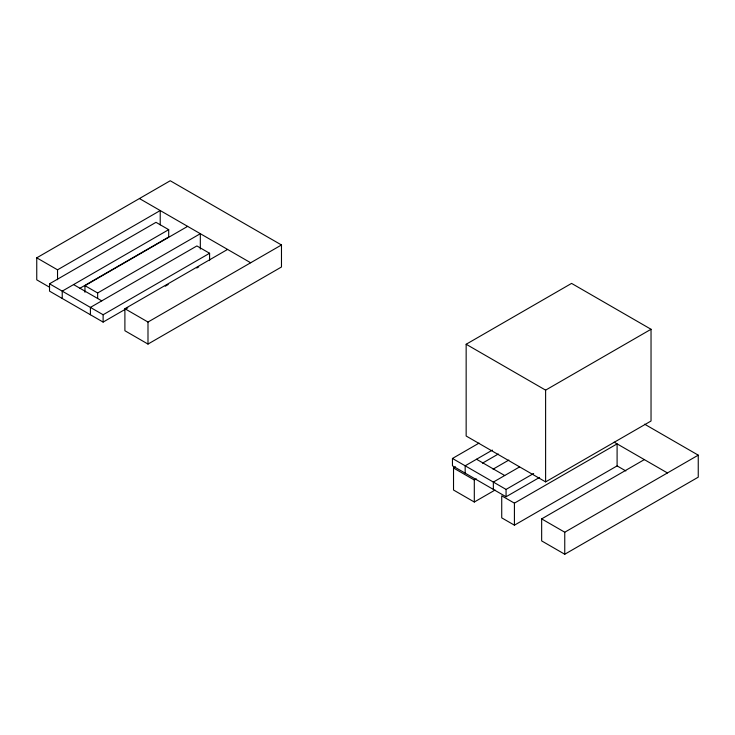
<?xml version="1.0" encoding="UTF-8"?>
<svg xmlns="http://www.w3.org/2000/svg" width="735" height="735" viewBox="0 0 735 735"><rect width="100%" height="100%" fill="white"/><g stroke="black" fill="none" stroke-linecap="round" stroke-linejoin="round"><path stroke-width="1.1" d="M49.622 287.275L36.75 279.842L36.75 257.829L170.244 180.755L281.477 244.975L281.477 266.998L147.992 344.072L124.895 330.732L124.895 308.709L227.574 249.431M36.75 257.829L57.532 269.828L160.221 210.541L160.221 224.855M127.771 307.855L103.12 322.086L49.521 291.133L49.521 283.802L155.995 222.328L168.701 229.669L168.701 237.01L79.527 288.488M168.701 229.669L62.227 291.133L62.227 298.474M84.957 292.264L84.957 285.658L187.636 226.371M84.957 285.658L97.645 292.98L200.324 233.702L200.324 249.11M49.521 283.802L103.12 314.745L209.594 253.272L209.594 260.613M165.237 286.227L168.196 284.519M196.778 268.018L198.753 266.879M124.895 308.709L147.992 322.049L281.477 244.975M466.155 344.256L571.573 283.398L651.035 329.271L651.035 421.017L545.609 481.884L466.155 436.011L466.155 344.256L545.609 390.138L651.035 329.271M539.582 477.401L506.066 496.759L452.457 465.806L452.457 458.465L479.073 443.095M495.041 490.052L474.305 502.023L453.523 490.024L453.523 468.002L455.489 466.863M492.376 450.096L465.172 465.806L465.172 473.147M482.463 463.16L498.321 454.01M453.523 468.002L474.305 480.001L476.28 478.862M493.066 469.169L508.859 460.055M519.562 466.936L493.35 482.077L493.35 489.418M452.457 458.465L506.066 489.418L533.665 473.478M514.417 503.153L617.097 443.876L617.097 465.898L514.417 525.176L501.729 517.853L501.729 495.831L514.417 503.153L514.417 525.176M644.613 424.187L698.25 455.158L698.25 477.171L564.756 554.245L541.658 540.905L541.658 518.892L644.338 459.605M541.658 518.892L564.756 532.223L698.25 455.158M614.166 442.185L667.444 472.945M617.097 465.898L625.852 470.951M139.429 198.542L250.672 262.762M209.594 253.272L196.888 245.94L90.414 307.405L90.414 314.745M476.519 459.246L504.706 475.517M73.583 284.583L101.761 300.854M564.756 532.223L564.756 554.245M545.609 390.138L545.609 481.884M506.066 489.418L506.066 496.759M474.305 480.001L474.305 502.023M147.992 322.049L147.992 344.072M103.12 314.745L103.12 322.086M97.645 292.98L97.645 298.483M57.532 269.828L57.532 279.732"/></g></svg>
